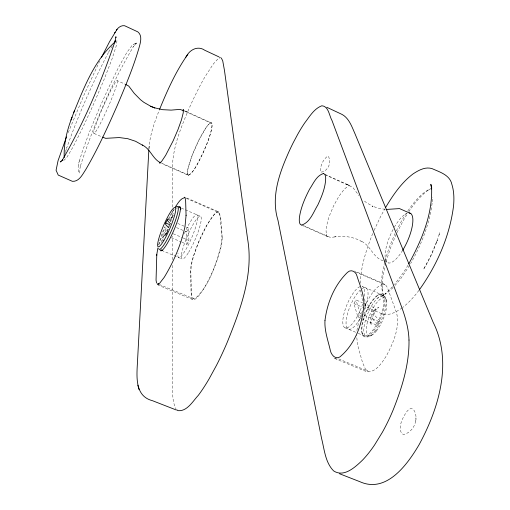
<?xml version="1.0" encoding="UTF-8"?>
<svg xmlns="http://www.w3.org/2000/svg" width="510" height="510" viewBox="0 0 510 510"><rect width="100%" height="100%" fill="white"/><g stroke="black" fill="none" stroke-linecap="round" stroke-linejoin="round"><path stroke-width="0.38" stroke-dasharray="2.55 1.91" d="M172.514 265.372L172.437 379.242C173.056 389.022 171.309 399.808 175.937 408.803M172.52 259.622L172.533 236.226M172.546 217.789L172.552 211.612M172.558 207.073L172.578 174.082C171.086 151.954 179.526 131.038 187.973 111.084A53.728 7.899 -65.9 0 1 194.233 97.289L198.473 88.74A53.741 7.899 -65.9 0 1 204.944 76.876L213.339 63.941L218.146 58.675M361.577 318.693L377.642 325.527L379.797 321.88C379.414 318.482 375.194 317.577 374.493 314.268A62.022 20.534 31.5 0 1 374.123 313.159L373.977 310.992L375.889 310.163L375.296 308.219L363.133 303.004M373.773 313.758L371.86 314.594C370.362 317.877 369.973 321.721 371.248 325.138L371.07 324.309C370.037 319.853 374.671 315.913 373.192 311.801L375.296 308.219M360.207 283.343C360.921 265.965 366.448 249.18 372.874 233.153M432.225 201.737L432.525 197.121M415.663 421.05C417.25 416.115 414.031 403.748 407.611 410.626C403.423 415.739 395.843 429.809 403.327 434.533C410.85 433.054 416.122 425.295 415.93 417.805M148.945 148.863C149.685 135.112 154.594 122.081 159.566 109.395M148.958 148.627L149.315 144.808M356.898 330.442L358.804 321.204L362.699 310.36M432.129 203.273C429.382 224.604 421.196 244.934 410.658 263.555M79.426 160.733C78.068 164.896 77.341 169.384 79.413 173.406L79.318 171.723L80.58 165.291L80.395 166.062C93.814 124.459 111.333 83.85 133.639 46.225L133.174 46.914L136.559 42.923L132.568 44.791L126.792 52.562L118.6 67.307L108.726 87.433L98.513 110.128L89.301 132.415L82.32 151.343L79.241 161.504M384.648 262.115C382.047 273.239 379.74 285.332 383.724 296.418L382.717 292.389L382.245 287.608L382.302 288.258L382.366 282.75L382.953 276.681L385.471 263.989M78.406 165.017L78.604 164.188M64.834 154.288L65.356 152.337M158.814 244.641L165.234 226.918M385.037 260.623L389.149 247.567L394.957 233.574M386.057 261.783L390.188 248.721L396.283 234.039M65.529 151.687L66.797 147.613L66.587 148.27C78.304 115.094 92.571 82.798 108.885 51.637L108.553 52.218L112.767 45.033M436.566 242.269L437.319 240.006L431.046 255.178L423.447 269.522C430.51 257.958 435.948 245.463 439.798 232.477L438.625 236.028M68.2 132.619L84.328 94.216L99.648 61.111M374.091 230.38L380.524 216.712L384.782 208.883M371.86 314.594L371.924 316.519A61.952 20.706 31.5 0 0 372.268 317.628C372.899 321.064 377.183 322.09 377.642 325.527M364.586 306.255C369.348 297.859 374.627 285.97 383.641 284.204L383.004 284.147L384.801 284.612L355.527 272.002M168.389 219.957L173.661 209.808M396.302 230.851L401.912 220.231L407.42 211.516M396.99 232.611L403.582 220.04L407.547 213.556M181.923 242.231L186.909 244.354L186.596 231.916L188.56 228.091L186.399 227.167M186.909 244.354L188.923 240.452L188.56 228.091M360.85 318.38L357.931 317.137L353.889 303.539L355.98 299.931L362.419 302.698M357.931 317.137L360.073 313.465L355.98 299.931M408 265.245L403.41 272.589L394.504 284.516M409.498 265.557L401.077 278.231L395.148 285.358M407.853 210.879C413.699 202.483 420.387 194.17 429.465 189.127M408.778 211.752C414.177 203.694 420.336 195.942 428.19 190.141L427.635 190.549L431.428 188.266M418.939 290.368C414.254 296.641 408.975 302.519 402.823 307.39M373.977 310.992L375.806 309.06L378.637 307.32L375.889 310.163M392.496 286.748L384.993 293.983L385.554 293.543L381.41 296.412M393.197 287.442C388.83 292.102 383.558 295.902 377.585 298.216M402.269 307.83C396.429 311.808 389.334 316.143 381.996 313.994C376.463 310.762 368.692 310.195 364.835 304.559M63.686 160.503L66.606 157.788L73.096 146.893L82.518 128.201L93.362 104.671L103.734 80.344L111.849 59.466L116.382 45.473L117.013 40.137M369.629 336.288L371.701 335.274M377.719 295.226L378.528 294.844M135.787 43.395L136.782 43.038L133.339 44.313M188.426 175.325C195.757 170.614 198.473 160.95 202.712 153.657C206.576 144.974 210.49 136.132 212.007 126.684A28.891 4.667 -66.1 0 0 210.917 122.712L208.105 124.918L206.142 127.519L199.098 139.708L192.302 154.976L188.113 167.892A28.891 4.667 -66.1 0 0 187.686 174.771L188.426 175.325L162.186 163.786M159.267 284.484L193.583 298.694L194.986 298.701C209.304 286.04 215.494 265.512 220.562 247.548C221.595 242.333 222.309 236.997 221.856 231.68C220.224 225.573 222.487 217.757 218.56 212.421L185.978 198.218M385.248 209.298L379.153 208.456L372.064 206.091L373.065 206.512L366.562 202.75L363.56 200.347M218.56 212.421L217.432 212.256L215.991 212.906L214.213 214.487L207.041 224.84L199.295 240.484L193.532 256.065L191.499 264.333L190.51 273.819L191.084 292.702L191.811 296.476L193.583 298.694M338.659 358.893L368.131 371.248L366.288 370.113L366.798 370.56L365.294 368.877L362.502 362.451L357.51 344.594L356.586 335.261M192.608 299.548L158.094 285.077M334.719 358.479L365.064 371.063C374.92 374.41 381.697 362.948 386.248 356.133C393.121 343.243 399.967 328.058 396.665 313.172L387.434 287.646L385.707 285.045L382.844 283.305L354.628 271.027M161.708 250.391L182.159 259.023M345.047 327.79L357.491 333.036M358.218 333.349L366.269 336.747M173.241 233.765L182.51 237.717M183.217 238.023L188.923 240.452M360.073 313.465L379.797 321.88M171.239 237.679L181.216 241.925M168.383 219.434L170.544 220.358M177.748 223.456L185.678 226.854M176.511 227.6L184.435 230.992M185.155 231.298L186.596 231.916M353.889 303.539L362.47 307.211M363.184 307.517L373.192 311.801M181.388 208.093L184.894 209.61M185.353 209.808L200.322 216.285M383.386 295.475L362.285 286.346A22.446 7.216 -67.1 0 1 364.28 297.406M186.813 197.995L218.548 211.809M94.101 133.473L101.7 136.814M161.74 163.238L188.553 175.038M303.648 225.688L329.645 237.124L331.353 237.367L336.421 236.704L334.802 236.895C343.842 235.626 353.404 236.767 361.405 241.351L360.43 240.828C370.719 244.692 372.721 258.092 383.437 260.801M384.145 261.107L388.39 262.975M301.525 225.088L327.949 236.819L326.642 236.015L327.139 236.563L326.177 234.689L326.304 235.059L326.011 229.411L327.7 221.021L329.288 216.112L333.604 205.842L338.85 196.395L344.25 189.216L348.719 185.659L348.349 185.812L350.115 185.481L346.258 184.021M186.558 111.684L211.726 123.088M325.176 174.477L347.61 184.639M117.383 80.688A28.93 2.34 -66.2 0 1 100.687 122.897A28.93 2.34 -66.2 0 1 98.698 117.389A28.93 2.34 -66.2 0 1 117.383 80.688L124.956 84.118M184.83 111.237L211.567 123.343A28.375 4.584 -66.1 0 1 196.611 165.387A28.375 4.584 -66.1 0 1 191.072 158.361A28.375 4.584 -66.1 0 1 211.567 123.343M324.883 174.669L352.761 187.348L358.925 195.534M184.862 110.912L187.259 112.002M362.859 300.741L361.615 297.4L360.398 290.413M361.992 333.119A22.357 7.548 -67.1 0 0 375.985 325.437A22.357 7.548 -67.1 0 0 383.265 296.916L382.379 295.322A22.357 7.548 -67.1 0 0 369.374 304.954A22.357 7.548 -67.1 0 0 361.59 330.735L362.285 333.986A23.103 7.816 -67.1 0 0 376.762 326.062A23.103 7.816 -67.1 0 0 384.279 296.584L383.361 294.939A23.103 7.816 -67.1 0 0 369.909 304.891A23.103 7.816 -67.1 0 0 361.87 331.525L362.285 333.986M385.541 297.897L386.268 300.135M364.593 298.809L365.128 301.799A34.699 11.214 -67.4 0 1 363.305 317.092M362.635 303.966A22.446 7.216 -67.1 0 1 347.112 327.79A22.446 7.216 -67.1 0 1 345.174 309.513A22.446 7.216 -67.1 0 1 360.768 286.346M336.944 358.868A34.699 11.214 -67.4 0 1 333.03 356.872M362.228 288.532A22.434 7.274 -67.1 0 1 364.758 308.843M362.087 314.982A22.434 7.274 -67.1 0 1 346.086 324.449A22.434 7.274 -67.1 0 1 360.251 290.069M402.664 250.327A27.202 9.04 -65.7 0 1 385.783 260.387A27.202 9.04 -65.7 0 1 393.988 227.842M394.345 227.218A27.202 9.04 -65.7 0 1 407.139 213.225M158.808 244.953A23.339 3.825 -66.7 0 1 164.743 226.816M168.459 218.822A23.339 3.825 -66.7 0 1 175.357 207.787M161.02 242.664A24.11 3.984 -66.7 0 1 162.206 238.584M163.57 234.587A24.11 3.984 -66.7 0 1 166.362 227.524M169.543 220.581A24.11 3.984 -66.7 0 1 170.193 219.268M172.157 215.583A24.11 3.984 -66.7 0 1 174.044 212.377M176.594 208.73A24.11 3.984 -66.7 0 1 177.34 207.876M184.365 233.58A23.243 4.195 -66.8 0 1 197.612 215.724A23.243 4.195 -66.8 0 1 187.744 246.094A23.243 4.195 -66.8 0 1 178.028 253.087M162.371 241.179A23.326 3.87 -66.7 0 1 163.238 238.31M165.489 231.986A23.326 3.87 -66.7 0 1 166.311 229.927M172.157 217.438A23.326 3.87 -66.7 0 1 173.527 214.997M329.721 160.433C330.295 165.763 326.113 172.163 320.56 172.17C319.732 166.451 323.117 159.337 327.828 156.034L328.752 156.863L329.721 160.433M222.156 237.545L222.118 240.369A35.745 7.261 -67 0 1 207.595 281.871A35.745 7.261 -67 0 1 191.645 298.216L190.708 268.069A34.266 6.687 -66.8 0 1 204.504 229.545A34.266 6.687 -66.8 0 1 219.619 212.638L222.156 237.545M374.882 331.443A22.344 7.586 -67.1 0 0 384.648 296.304A22.344 7.586 -67.1 0 0 365.326 320.72A22.344 7.586 -67.1 0 0 374.882 331.443M376.495 330.869A20.47 6.981 -67.1 0 0 385.445 298.662A20.47 6.981 -67.1 0 0 367.723 320.981A20.47 6.981 -67.1 0 0 376.495 330.869M188.585 252.418A23.23 4.258 -66.8 0 0 200.978 216.858A23.23 4.258 -66.8 0 0 184.378 243.748A23.23 4.258 -66.8 0 0 188.585 252.418"/><path stroke-width="0.76" d="M186.08 215.207L185.009 226.51C181.171 244.5 173.731 261.675 164.201 277.357L159.796 283.063L158.106 284.204L158.616 283.987L157.373 284.051L157.698 284.044M170.461 223.807L167.707 220.906L167.662 219.121L165.712 222.972L165.686 224.598L168.498 227.677L169.32 225.516M157.896 247.962L156.793 254.464L156.047 280.156L156.57 283.044M156.761 255.402L156.793 254.464M148.837 149.985L137.63 359.142C137.011 373.856 133.556 395.894 152.445 400.688L176.326 410.008M64.547 155.531L64.209 157.303C63.68 143.469 67.148 129.961 72.057 117.147M170.691 221.563L171.354 217.069L171.417 217.419M73.676 112.774C84.042 87.529 94.203 60.594 115.011 41.941M70.979 120.079L74.428 110.727M66.523 136.878L58.051 160.707L56.074 170.263L58.229 175.077L72.375 181.324C79.209 181.815 82.518 174.394 85.737 169.594C98.003 148.697 107.986 126.556 117.721 104.391C125.613 85.648 133.575 66.835 139.173 47.252C140.537 42.445 142.526 35.541 137.821 31.869L124.612 25.729C121.469 25.143 118.122 27.406 116.554 30.052M159.566 109.395C167.057 91.111 175.159 72.86 186.335 56.489C189.771 49.591 197.969 45.415 204.829 50.286L219.032 56.922M101.579 57.19L109.573 41.648L117.051 29.325M408.733 263.925C421.349 240.809 432.486 215.092 431.626 188.26L431.67 188.987L430.848 184.314L431.74 187.98M385.592 207.532C392.974 195.145 401.325 182.854 412.915 174.012C418.455 170.34 425.27 166.426 432.123 168.651C439.735 172.074 449.884 174.904 451.86 184.34C454.034 191.212 454.187 198.511 453.588 205.638C449.807 236.002 437.083 264.977 419.373 289.769M175.459 206.748C177.958 203.382 180.138 198.715 184.569 197.631M164.794 234.855L162.684 237.399L162.983 237.201M114.635 32.889L115.107 32.194M187.858 54.417L185.774 57.26M114.355 42.751L115.145 41.865M61.181 161.485L60.39 161.976L62.679 159.687L62.182 160.433C83.991 122.521 101.407 81.906 115.317 40.462L115.113 41.323L115.885 36.682L116.05 37.606M219.376 57.904L220.416 57.643M323.251 173.598C316.353 175.759 313.318 183.67 309.557 189.229C305.012 197.995 300.957 207.226 299.478 217.056A28.216 7.287 -65.9 0 0 300.326 224.33L301.525 225.088C310.137 222.551 313.465 211.994 317.826 204.969C321.683 196.484 325.533 187.565 325.692 178.098A28.216 7.287 -65.9 0 0 323.251 173.598M166.362 233.382L165.565 233.567L165.546 235.257L167.535 231.336L167.554 229.653L168.274 229.474M386.803 209.419L399.496 208.596L410.818 213.588M160 163.009L159.522 163.06L161.536 161.542L165.667 155.327L173.215 140.671L178.003 129.521L181.483 119.799L183.275 112.627L183.179 109.51L183.778 110.319M154.422 107.769L154.83 107.929L150.609 106.271L154.422 107.769L162.492 109.675L171.162 110.115L180.017 109.382L184.11 110.912M339.494 473.733L359.881 481.695C386.478 493.776 407.611 464.298 419.188 444.522C438.989 408 452.874 361.87 433.156 322.314L354.979 133.728C351.639 126.219 348.655 116.93 340.31 113.609L326.814 107.298M165.712 222.972L170.034 224.821M102.389 137.12L105.691 138.337L119.251 137.56L127.742 138.688L135.571 141.283L142.755 145.325L142.366 145.05C150.597 148.882 152.828 159.534 161.013 162.919M125.645 84.43L128.762 86.088L134.27 93.394L140.486 99.711L143.833 102.312L151.005 106.424M176.906 409.868L177.984 410.658C187.189 411.576 192.774 401.249 198.256 395.409A82.894 18.634 -67.7 0 0 209.145 378.796L216.425 365.466A82.913 18.647 -67.7 0 0 227.192 342.401C240.312 309.748 253.859 274.52 247.554 238.725L224.476 70.488L222.723 60.837L221.295 57.981M184.951 197.67L184.416 197.198L185.124 198.001L185.634 200.73L186.073 215.488M137.853 385.178L139.02 389.595M180.789 209.393L180.572 208.035A23.326 3.87 -66.7 0 0 179.048 207.761M409.173 212.925A27.202 9.04 -65.7 0 1 402.664 250.327M175.797 207.334A23.339 3.825 -66.7 0 1 172.731 227.568A23.339 3.825 -66.7 0 1 158.712 248.644M160.153 250.085A24.11 3.984 -66.7 0 0 171.156 236.168A24.11 3.984 -66.7 0 0 180.419 208.431L180.196 207.028A24.11 3.984 -66.7 0 0 178.621 206.754M162.582 250.263A23.326 3.87 -66.7 0 1 161.185 249.69M408.994 340.036C409.377 364.293 401.95 387.893 393.051 410.199A80.223 28.554 -68.5 0 1 382.328 432.333L374.601 444.924A80.204 28.534 -68.5 0 1 362.355 460.281C355.215 467.122 343.938 477.723 333.623 470.902C325.182 462.379 324.417 449.431 321.555 438.377L277.982 220.333C271.212 198.505 278.332 176.097 287.073 155.996A52.581 12.374 -65.5 0 1 293.327 142.539L297.725 134.277A52.594 12.374 -65.5 0 1 304.693 122.955C309.551 116.637 314.007 108.7 321.835 105.774C328.663 106.131 329.211 115.764 331.991 120.494L400.892 304.993C405.093 316.245 408.65 327.936 408.994 340.036M324.972 320.643C324.36 330.92 328.172 340.763 330.372 350.638C331.27 354.731 335.14 359.62 339.73 357.045C355.068 344.524 362.623 323.748 363.904 304.381C364.159 294.442 359.818 285.217 356.955 275.923C356.025 271.613 351.014 268.853 347.508 272.359C334.534 284.905 327.089 302.889 324.972 320.643M163.806 240.592A21.388 3.474 -66.7 0 0 175.516 207.952A21.388 3.474 -66.7 0 0 160.663 232.866A21.388 3.474 -66.7 0 0 163.806 240.592"/></g></svg>
